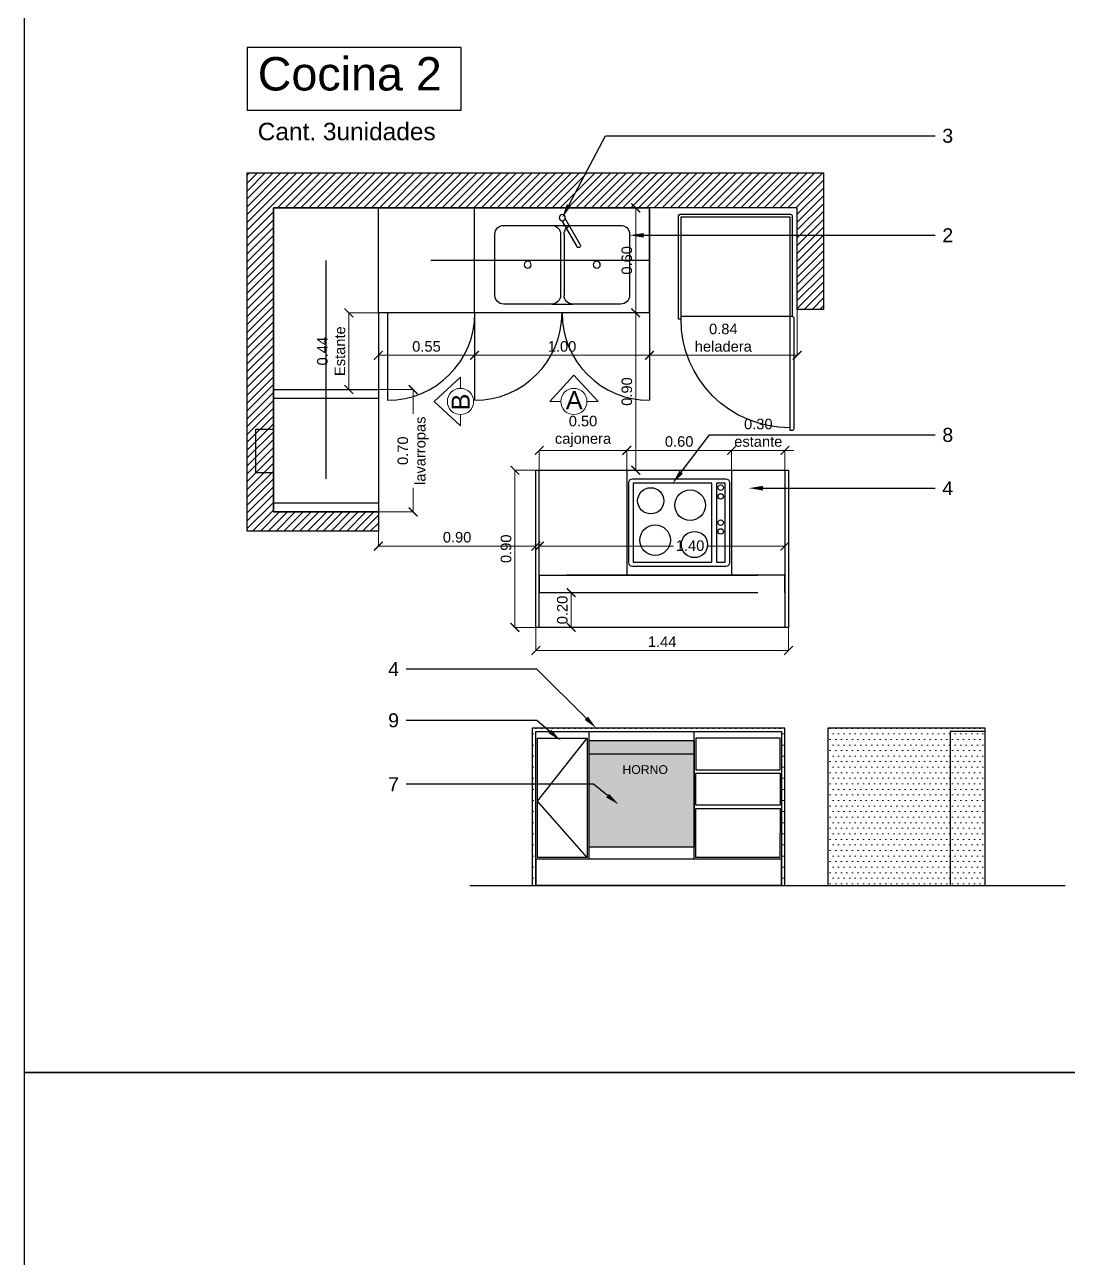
# Model space of a CAD drawing. Header units: metres. Extents: x 197.9 to 264.6, y -20.1 to 17.4.
# Drawn here: x 244.14 to 250.11, y -8.19 to -1.14 of the extents above; entities that cross this region are included whole.
import ezdxf
from ezdxf import colors
from ezdxf.entities.mleader import LeaderData, LeaderLine
from ezdxf.math import Vec2, Vec3

# ---------------------------------------------------------------- set-up
doc = ezdxf.new("R2010")
doc.units = ezdxf.units.M
doc.header["$LTSCALE"] = 10
doc.linetypes.add('e3II-arq-DET-11-planta-Nivel 2 a 6$0$HIDDEN2', pattern=[0.1875, 0.125, -0.0625])
for name, color, linetype in [('0.1', 1, 'Continuous'), ('0.2', 2, 'Continuous'), ('A-EQUIPAMIENTO', 251, 'Continuous'), ('A-EQUIPAMIENTO FIJO', 1, 'Continuous'), ('A-MUROS', 6, 'Continuous'), ('A-TEXTOS', 2, 'Continuous'), ('A_Proyeccion', 1, 'Continuous'), ('aberturas', 2, 'Continuous'), ('Textos', 2, 'Continuous')]:
    doc.layers.add(name, color=color, linetype=linetype)
for name, color, linetype, lineweight in [('A-COTAS', 1, 'Continuous', 5), ('A-RELLENOS', 251, 'Continuous', 5), ('FO-Hachuras dos pilares', 8, 'Continuous', 5)]:
    doc.layers.add(name, color=color, linetype=linetype, lineweight=lineweight)
doc.styles.add('ARIAL', font='arial.ttf')
doc.styles.get("Standard").update_dxf_attribs({"font": 'arial.ttf'})
doc.dimstyles.new('A2 1-1 m', dxfattribs={"dimtxt": 1, "dimasz": 1, "dimexe": 0, "dimexo": 0, "dimgap": 0.5, "dimtad": 1, "dimzin": 1, "dimdsep": 46, "dimtxsty": 'Standard', "dimblk": 'ARCHTICK', "dimcen": 1, "dimclrd": 256, "dimclre": 8, "dimclrt": 2, "dimazin": 2, "dimtfac": 1, "dimtix": 1, "dimtmove": 2, "dimatfit": 3, "dimfxl": 2.83, "dimtolj": 1, "dimtzin": 0, "dimlwd": -1, "dimlwe": 5, "dimarcsym": 0})

# ---------------------------------------------------------------- blocks, each defined once
blk = doc.blocks.new('A$C63204314')
for p, q in [((0.64, 0), (0.01, 0)), ((0, -0.01), (0, -0.5849)), ((0.65, -0.6), (0.65, -0.01)), ((0, -0.5849), (0.0143, -0.5849)), ((0.6357, -0.6), (0.65, -0.6))]:
    blk.add_line(p, q)
at = {"color": 1}
blk.add_line((0.0143, -0.5849), (0.6357, -0.5849), dxfattribs=at)
blk.add_lwpolyline([(0.6357, -0.6), (0.6357, -0.5857), (0.6357, -0.0143), (0.0143, -0.0143), (0.0143, -0.5849)])
blk.add_lwpolyline([(0.0143, -0.5849), (0.0143, -1.2349), (-0.0007, -1.2349, -0.414214), (-0.0107, -1.2249), (-0.0107, -0.5949, -0.414214), (-0.0007, -0.5849)], format="xyb", close=True)
for centre, start, end in [((0.01, -0.01), 90, 180), ((0.64, -0.01), 0, 90)]:
    blk.add_arc(centre, 0.01, start, end)
blk.add_arc((0.0143, -0.6), 0.6213, 270, 0, dxfattribs=at)
blk = doc.blocks.new('Cocelpl')
at = {"layer": 'A-EQUIPAMIENTO FIJO'}
blk.add_lwpolyline([(-0.5, -0.2675), (-0.5, 0.2675, -0.414214), (-0.48, 0.2875), (-0.02, 0.2875, -0.414214), (0, 0.2675), (0, -0.2675, -0.414214), (-0.02, -0.2875), (-0.48, -0.2875, -0.414214)], format="xyb", close=True, dxfattribs=at)
for points in [[(-0.475, 0.2625), (-0.475, -0.1875), (-0.025, -0.1875), (-0.025, 0.2625)], [(-0.475, -0.2125), (-0.475, -0.2625), (-0.025, -0.2625), (-0.025, -0.2125)]]:
    blk.add_lwpolyline(points, close=True, dxfattribs=at)
for centre, radius in [((-0.35, 0.1375), 0.0875), ((-0.125, 0.1625), 0.075), ((-0.15, -0.0625), 0.0875), ((-0.375, -0.0875), 0.075), ((-0.3, -0.2375), 0.0156), ((-0.25, -0.2375), 0.0156), ((-0.1, -0.2375), 0.0156), ((-0.05, -0.2375), 0.0156)]:
    blk.add_circle(centre, radius, dxfattribs=at)
blk = doc.blocks.new('_ArchTick')
at = {"color": 0, "linetype": 'ByBlock', "const_width": 0.15}
blk.add_lwpolyline([(-0.5, -0.5), (0.5, 0.5)], dxfattribs=at)
blk = doc.blocks.new('*D198')
at = {"layer": 'A-COTAS', "color": 8, "lineweight": 5, "transparency": 16777216}
for p, q in [((247.0618, -2.7876), (247.6332, -2.7876)), ((247.0618, -3.6875), (247.6332, -3.6875))]:
    blk.add_line(p, q, dxfattribs=at)
at = {"layer": 'A-COTAS', "transparency": 16777216}
blk.add_line((247.6332, -3.6875), (247.6332, -2.7876), dxfattribs=at)
at = {"layer": 'Defpoints', "color": 0, "transparency": 16777216}
for p in [(247.0618, -2.7876), (247.6332, -2.7876), (247.0618, -3.6875)]:
    blk.add_point(p, dxfattribs=at)
at = {"layer": 'A-COTAS', "transparency": 16777216, "xscale": 0.05, "yscale": 0.05, "zscale": 0.05}
for p, rotation in [((247.6332, -2.7876), 90), ((247.6332, -3.6875), 270)]:
    blk.add_blockref('_ArchTick', p, dxfattribs=dict(at, rotation=rotation))
at = {"layer": 'A-COTAS', "color": 2, "transparency": 16777216, "insert": (247.5825, -3.2376), "char_height": 0.06, "attachment_point": 5, "rotation": 90}
blk.add_mtext('\\A1;0.90', dxfattribs=at)
blk = doc.blocks.new('*D199')
at = {"layer": 'A-COTAS', "color": 8, "lineweight": 5, "transparency": 16777216}
for p, q in [((246.1615, -3.6875), (246.1615, -4.1216)), ((247.0618, -3.6875), (247.0618, -4.1216))]:
    blk.add_line(p, q, dxfattribs=at)
at = {"layer": 'A-COTAS', "transparency": 16777216}
blk.add_line((247.0618, -4.1216), (246.1615, -4.1216), dxfattribs=at)
at = {"layer": 'Defpoints', "color": 0, "transparency": 16777216}
for p in [(246.1615, -3.6875), (247.0618, -3.6875), (246.1615, -4.1216)]:
    blk.add_point(p, dxfattribs=at)
at = {"layer": 'A-COTAS', "transparency": 16777216, "xscale": 0.05, "yscale": 0.05, "zscale": 0.05, "rotation": 180}
blk.add_blockref('_ArchTick', (246.1615, -4.1216), dxfattribs=at)
at = {"layer": 'A-COTAS', "transparency": 16777216, "xscale": 0.05, "yscale": 0.05, "zscale": 0.05}
blk.add_blockref('_ArchTick', (247.0618, -4.1216), dxfattribs=at)
at = {"layer": 'A-COTAS', "color": 2, "transparency": 16777216, "insert": (246.6117, -4.071), "char_height": 0.06, "attachment_point": 5}
blk.add_mtext('\\A1;0.90', dxfattribs=at)
blk = doc.blocks.new('*D200')
at = {"layer": 'A-COTAS', "color": 8, "lineweight": 5, "transparency": 16777216}
for p, q in [((247.7117, -2.1876), (247.6332, -2.1876)), ((247.7117, -2.7876), (247.6332, -2.7876))]:
    blk.add_line(p, q, dxfattribs=at)
at = {"layer": 'A-COTAS', "transparency": 16777216}
blk.add_line((247.6332, -2.1876), (247.6332, -2.7876), dxfattribs=at)
at = {"layer": 'Defpoints', "color": 0, "transparency": 16777216}
for p in [(247.7117, -2.1876), (247.6332, -2.7876), (247.7117, -2.7876)]:
    blk.add_point(p, dxfattribs=at)
at = {"layer": 'A-COTAS', "transparency": 16777216, "xscale": 0.05, "yscale": 0.05, "zscale": 0.05}
for p, rotation in [((247.6332, -2.1876), 90), ((247.6332, -2.7876), 270)]:
    blk.add_blockref('_ArchTick', p, dxfattribs=dict(at, rotation=rotation))
at = {"layer": 'A-COTAS', "color": 2, "transparency": 16777216, "insert": (247.5825, -2.4876), "char_height": 0.06, "attachment_point": 5, "rotation": 90}
blk.add_mtext('\\A1;0.60', dxfattribs=at)
blk = doc.blocks.new('*D201')
at = {"layer": 'A-COTAS', "color": 8, "lineweight": 5, "transparency": 16777216}
for p, q in [((247.7117, -2.4876), (247.7117, -3.0306)), ((248.5564, -2.4876), (248.5564, -3.0306))]:
    blk.add_line(p, q, dxfattribs=at)
at = {"layer": 'A-COTAS', "transparency": 16777216}
blk.add_line((247.7117, -3.0306), (248.5564, -3.0306), dxfattribs=at)
at = {"layer": 'Defpoints', "color": 0, "transparency": 16777216}
for p in [(247.7117, -2.4876), (248.5564, -2.4876), (248.5564, -3.0306)]:
    blk.add_point(p, dxfattribs=at)
at = {"layer": 'A-COTAS', "transparency": 16777216, "xscale": 0.05, "yscale": 0.05, "zscale": 0.05, "rotation": 180}
blk.add_blockref('_ArchTick', (247.7117, -3.0306), dxfattribs=at)
at = {"layer": 'A-COTAS', "transparency": 16777216, "xscale": 0.05, "yscale": 0.05, "zscale": 0.05}
blk.add_blockref('_ArchTick', (248.5564, -3.0306), dxfattribs=at)
at = {"layer": 'A-COTAS', "color": 2, "transparency": 16777216, "insert": (248.1341, -2.93), "char_height": 0.06, "attachment_point": 5}
blk.add_mtext('\\A1;0.84\\Pheladera', dxfattribs=at)
blk = doc.blocks.new('Lpd')
at = {"linetype": 'Continuous'}
for p, q in [((-0.1024, 0.0899), (-0.0166, 0.2386)), ((0.0034, 0.227), (-0.0824, 0.0784)), ((-0.385, 0.15), (-0.385, -0.2)), ((-0.06, 0.2), (-0.335, 0.2)), ((0.06, 0.2), (-0.06, 0.2)), ((-0.01, 0.15), (-0.01, -0.2)), ((0.01, 0.15), (0.01, -0.2)), ((0.335, 0.2), (0.06, 0.2)), ((0.385, -0.2), (0.385, 0.15)), ((-0.335, -0.25), (-0.06, -0.25)), ((0.06, -0.25), (-0.06, -0.25)), ((0.06, -0.25), (0.335, -0.25))]:
    blk.add_line(p, q, dxfattribs=at)
blk.add_circle((0, 0.2442), 0.0173, dxfattribs=at)
for centre in [(-0.1975, -0.025), (0.1975, -0.025)]:
    blk.add_circle(centre, 0.02)
for centre, radius, start, end in [((-0.335, 0.15), 0.05, 90, 180), ((-0.06, 0.15), 0.05, 0, 90), ((0.06, 0.15), 0.05, 90, 180), ((0.335, 0.15), 0.05, 0, 90), ((-0.0924, 0.0842), 0.0116, 150, 330), ((-0.335, -0.2), 0.05, 180, 270), ((-0.06, -0.2), 0.05, 270, 0), ((0.06, -0.2), 0.05, 180, 270), ((0.335, -0.2), 0.05, 270, 0)]:
    blk.add_arc(centre, radius, start, end, dxfattribs=at)
blk = doc.blocks.new('*D192')
at = {"layer": 'A-COTAS', "color": 8, "lineweight": 5, "transparency": 16777216}
for p, q in [((247.0818, -3.6875), (247.0818, -3.5744)), ((247.5816, -3.6875), (247.5816, -3.5744))]:
    blk.add_line(p, q, dxfattribs=at)
at = {"layer": 'A-COTAS', "transparency": 16777216}
blk.add_line((247.0818, -3.5744), (247.5816, -3.5744), dxfattribs=at)
at = {"layer": 'Defpoints', "color": 0, "transparency": 16777216}
for p in [(247.5816, -3.5744), (247.0818, -3.6875), (247.5816, -3.6875)]:
    blk.add_point(p, dxfattribs=at)
at = {"layer": 'A-COTAS', "transparency": 16777216, "xscale": 0.05, "yscale": 0.05, "zscale": 0.05, "rotation": 180}
blk.add_blockref('_ArchTick', (247.0818, -3.5744), dxfattribs=at)
at = {"layer": 'A-COTAS', "transparency": 16777216, "xscale": 0.05, "yscale": 0.05, "zscale": 0.05}
blk.add_blockref('_ArchTick', (247.5816, -3.5744), dxfattribs=at)
at = {"layer": 'A-COTAS', "color": 2, "transparency": 16777216, "insert": (247.3317, -3.4654), "char_height": 0.06, "attachment_point": 5}
blk.add_mtext('\\A1;0.50\\Pcajonera', dxfattribs=at)
blk = doc.blocks.new('*D193')
at = {"layer": 'A-COTAS', "color": 8, "lineweight": 5, "transparency": 16777216}
for p, q in [((247.0818, -4.2875), (247.0818, -4.1216)), ((248.4864, -4.2875), (248.4864, -4.1216))]:
    blk.add_line(p, q, dxfattribs=at)
at = {"layer": 'A-COTAS', "transparency": 16777216}
for p, q in [((247.0818, -4.1216), (247.8491, -4.1216)), ((248.4864, -4.1216), (248.0391, -4.1216))]:
    blk.add_line(p, q, dxfattribs=at)
at = {"layer": 'Defpoints', "color": 0, "transparency": 16777216}
for p in [(248.4864, -4.1216), (247.0818, -4.2875), (248.4864, -4.2875)]:
    blk.add_point(p, dxfattribs=at)
at = {"layer": 'A-COTAS', "transparency": 16777216, "xscale": 0.05, "yscale": 0.05, "zscale": 0.05, "rotation": 180}
blk.add_blockref('_ArchTick', (247.0818, -4.1216), dxfattribs=at)
at = {"layer": 'A-COTAS', "transparency": 16777216, "xscale": 0.05, "yscale": 0.05, "zscale": 0.05}
blk.add_blockref('_ArchTick', (248.4864, -4.1216), dxfattribs=at)
at = {"layer": 'A-COTAS', "color": 2, "transparency": 16777216, "insert": (247.9441, -4.119), "char_height": 0.06, "attachment_point": 5}
blk.add_mtext('\\A1;1.40', dxfattribs=at)
blk = doc.blocks.new('*D194')
at = {"layer": 'A-COTAS', "transparency": 16777216}
for p, q in [((248.1816, -3.5744), (248.1316, -3.5744)), ((248.1816, -3.5744), (248.4864, -3.5744)), ((248.4864, -3.5744), (248.5364, -3.5744))]:
    blk.add_line(p, q, dxfattribs=at)
at = {"layer": 'A-COTAS', "color": 8, "lineweight": 5, "transparency": 16777216}
for p, q in [((248.1816, -3.6875), (248.1816, -3.5744)), ((248.4864, -3.6875), (248.4864, -3.5744))]:
    blk.add_line(p, q, dxfattribs=at)
at = {"layer": 'Defpoints', "color": 0, "transparency": 16777216}
for p in [(248.4864, -3.5744), (248.1816, -3.6875), (248.4864, -3.6875)]:
    blk.add_point(p, dxfattribs=at)
at = {"layer": 'A-COTAS', "transparency": 16777216, "xscale": 0.05, "yscale": 0.05, "zscale": 0.05}
blk.add_blockref('_ArchTick', (248.1816, -3.5744), dxfattribs=at)
at = {"layer": 'A-COTAS', "transparency": 16777216, "xscale": 0.05, "yscale": 0.05, "zscale": 0.05, "rotation": 180}
blk.add_blockref('_ArchTick', (248.4864, -3.5744), dxfattribs=at)
at = {"layer": 'A-COTAS', "color": 2, "transparency": 16777216, "insert": (248.334, -3.4737), "char_height": 0.06, "attachment_point": 5}
blk.add_mtext('\\A1;0.30\\Pestante', dxfattribs=at)
blk = doc.blocks.new('*D195')
at = {"layer": 'A-COTAS', "color": 8, "lineweight": 5, "transparency": 16777216}
for p, q in [((247.5816, -3.6875), (247.5816, -3.5744)), ((248.1816, -3.6875), (248.1816, -3.5744))]:
    blk.add_line(p, q, dxfattribs=at)
at = {"layer": 'A-COTAS', "transparency": 16777216}
blk.add_line((247.5816, -3.5744), (248.1816, -3.5744), dxfattribs=at)
at = {"layer": 'Defpoints', "color": 0, "transparency": 16777216}
for p in [(248.1816, -3.5744), (247.5816, -3.6875), (248.1816, -3.6875)]:
    blk.add_point(p, dxfattribs=at)
at = {"layer": 'A-COTAS', "transparency": 16777216, "xscale": 0.05, "yscale": 0.05, "zscale": 0.05, "rotation": 180}
blk.add_blockref('_ArchTick', (247.5816, -3.5744), dxfattribs=at)
at = {"layer": 'A-COTAS', "transparency": 16777216, "xscale": 0.05, "yscale": 0.05, "zscale": 0.05}
blk.add_blockref('_ArchTick', (248.1816, -3.5744), dxfattribs=at)
at = {"layer": 'A-COTAS', "color": 2, "transparency": 16777216, "insert": (247.8816, -3.5237), "char_height": 0.06, "attachment_point": 5}
blk.add_mtext('\\A1;0.60', dxfattribs=at)
blk = doc.blocks.new('*D202')
at = {"layer": 'A-COTAS', "color": 8, "lineweight": 5, "transparency": 16777216}
for p, q in [((246.1615, -3.2262), (246.36, -3.2262)), ((246.1615, -3.9262), (246.36, -3.9262))]:
    blk.add_line(p, q, dxfattribs=at)
at = {"layer": 'A-COTAS', "transparency": 16777216}
for p, q in [((246.36, -3.2262), (246.36, -3.3649)), ((246.36, -3.9262), (246.36, -3.7876))]:
    blk.add_line(p, q, dxfattribs=at)
at = {"layer": 'Defpoints', "color": 0, "transparency": 16777216}
for p in [(246.1615, -3.2262), (246.36, -3.2262), (246.1615, -3.9262)]:
    blk.add_point(p, dxfattribs=at)
at = {"layer": 'A-COTAS', "transparency": 16777216, "xscale": 0.05, "yscale": 0.05, "zscale": 0.05}
for p, rotation in [((246.36, -3.2262), 90), ((246.36, -3.9262), 270)]:
    blk.add_blockref('_ArchTick', p, dxfattribs=dict(at, rotation=rotation))
at = {"layer": 'A-COTAS', "color": 2, "transparency": 16777216, "insert": (246.36, -3.5762), "char_height": 0.06, "attachment_point": 5, "rotation": 90}
blk.add_mtext('\\A1;0.70\\Plavarropas', dxfattribs=at)
blk = doc.blocks.new('*D203')
at = {"layer": 'A-COTAS', "color": 8, "lineweight": 5, "transparency": 16777216}
for p, q in [((246.1615, -2.7876), (245.9925, -2.7876)), ((246.1615, -3.2262), (245.9925, -3.2262))]:
    blk.add_line(p, q, dxfattribs=at)
at = {"layer": 'A-COTAS', "transparency": 16777216}
blk.add_line((245.9925, -3.2262), (245.9925, -2.7876), dxfattribs=at)
at = {"layer": 'Defpoints', "color": 0, "transparency": 16777216}
for p in [(245.9925, -2.7876), (246.1615, -2.7876), (246.1615, -3.2262)]:
    blk.add_point(p, dxfattribs=at)
at = {"layer": 'A-COTAS', "transparency": 16777216, "xscale": 0.05, "yscale": 0.05, "zscale": 0.05}
for p, rotation in [((245.9925, -2.7876), 90), ((245.9925, -3.2262), 270)]:
    blk.add_blockref('_ArchTick', p, dxfattribs=dict(at, rotation=rotation))
at = {"layer": 'A-COTAS', "color": 2, "transparency": 16777216, "insert": (245.8919, -3.0069), "char_height": 0.06, "attachment_point": 5, "rotation": 90}
blk.add_mtext('\\A1;0.44\\PEstante', dxfattribs=at)
blk = doc.blocks.new('*D204')
at = {"layer": 'A-COTAS', "color": 8, "lineweight": 5, "transparency": 16777216}
for p, q in [((246.1615, -2.7876), (246.1615, -3.0306)), ((246.7117, -2.7876), (246.7117, -3.0306))]:
    blk.add_line(p, q, dxfattribs=at)
at = {"layer": 'A-COTAS', "transparency": 16777216}
blk.add_line((246.1615, -3.0306), (246.7117, -3.0306), dxfattribs=at)
at = {"layer": 'Defpoints', "color": 0, "transparency": 16777216}
for p in [(246.1615, -2.7876), (246.7117, -2.7876), (246.7117, -3.0306)]:
    blk.add_point(p, dxfattribs=at)
at = {"layer": 'A-COTAS', "transparency": 16777216, "xscale": 0.05, "yscale": 0.05, "zscale": 0.05, "rotation": 180}
blk.add_blockref('_ArchTick', (246.1615, -3.0306), dxfattribs=at)
at = {"layer": 'A-COTAS', "transparency": 16777216, "xscale": 0.05, "yscale": 0.05, "zscale": 0.05}
blk.add_blockref('_ArchTick', (246.7117, -3.0306), dxfattribs=at)
at = {"layer": 'A-COTAS', "color": 2, "transparency": 16777216, "insert": (246.4366, -2.98), "char_height": 0.06, "attachment_point": 5}
blk.add_mtext('\\A1;0.55', dxfattribs=at)
blk = doc.blocks.new('*D205')
at = {"layer": 'A-COTAS', "color": 8, "lineweight": 5, "transparency": 16777216}
for p, q in [((247.0818, -4.3875), (247.2641, -4.3875)), ((247.0818, -4.5862), (247.2641, -4.5862))]:
    blk.add_line(p, q, dxfattribs=at)
at = {"layer": 'A-COTAS', "transparency": 16777216}
blk.add_line((247.2641, -4.3875), (247.2641, -4.5862), dxfattribs=at)
at = {"layer": 'Defpoints', "color": 0, "transparency": 16777216}
for p in [(247.0818, -4.3875), (247.0818, -4.5862), (247.2641, -4.5862)]:
    blk.add_point(p, dxfattribs=at)
at = {"layer": 'A-COTAS', "transparency": 16777216, "xscale": 0.05, "yscale": 0.05, "zscale": 0.05}
for p, rotation in [((247.2641, -4.3875), 90), ((247.2641, -4.5862), 270)]:
    blk.add_blockref('_ArchTick', p, dxfattribs=dict(at, rotation=rotation))
at = {"layer": 'A-COTAS', "color": 2, "transparency": 16777216, "insert": (247.2135, -4.4869), "char_height": 0.06, "attachment_point": 5, "rotation": 90}
blk.add_mtext('\\A1;0.20', dxfattribs=at)
blk = doc.blocks.new('*D196')
at = {"layer": 'A-COTAS', "color": 8, "lineweight": 5, "transparency": 16777216}
for p, q in [((247.0618, -3.6875), (246.9424, -3.6875)), ((247.0618, -4.5862), (246.9424, -4.5862))]:
    blk.add_line(p, q, dxfattribs=at)
at = {"layer": 'A-COTAS', "transparency": 16777216}
blk.add_line((246.9424, -4.5862), (246.9424, -3.6875), dxfattribs=at)
at = {"layer": 'Defpoints', "color": 0, "transparency": 16777216}
for p in [(246.9424, -3.6875), (247.0618, -3.6875), (247.0618, -4.5862)]:
    blk.add_point(p, dxfattribs=at)
at = {"layer": 'A-COTAS', "transparency": 16777216, "xscale": 0.05, "yscale": 0.05, "zscale": 0.05}
for p, rotation in [((246.9424, -3.6875), 90), ((246.9424, -4.5862), 270)]:
    blk.add_blockref('_ArchTick', p, dxfattribs=dict(at, rotation=rotation))
at = {"layer": 'A-COTAS', "color": 2, "transparency": 16777216, "insert": (246.8918, -4.1369), "char_height": 0.06, "attachment_point": 5, "rotation": 90}
blk.add_mtext('\\A1;0.90', dxfattribs=at)
blk = doc.blocks.new('*D197')
at = {"layer": 'A-COTAS', "color": 8, "lineweight": 5, "transparency": 16777216}
for p, q in [((247.0618, -4.5862), (247.0618, -4.7184)), ((248.5064, -4.5862), (248.5064, -4.7184))]:
    blk.add_line(p, q, dxfattribs=at)
at = {"layer": 'A-COTAS', "transparency": 16777216}
blk.add_line((248.5064, -4.7184), (247.0618, -4.7184), dxfattribs=at)
at = {"layer": 'Defpoints', "color": 0, "transparency": 16777216}
for p in [(247.0618, -4.5862), (248.5064, -4.5862), (247.0618, -4.7184)]:
    blk.add_point(p, dxfattribs=at)
at = {"layer": 'A-COTAS', "transparency": 16777216, "xscale": 0.05, "yscale": 0.05, "zscale": 0.05, "rotation": 180}
blk.add_blockref('_ArchTick', (247.0618, -4.7184), dxfattribs=at)
at = {"layer": 'A-COTAS', "transparency": 16777216, "xscale": 0.05, "yscale": 0.05, "zscale": 0.05}
blk.add_blockref('_ArchTick', (248.5064, -4.7184), dxfattribs=at)
at = {"layer": 'A-COTAS', "color": 2, "transparency": 16777216, "insert": (247.7841, -4.6682), "char_height": 0.06, "attachment_point": 5}
blk.add_mtext('\\A1;1.44', dxfattribs=at)
blk = doc.blocks.new('*D206')
at = {"layer": 'A-COTAS', "color": 8, "lineweight": 5, "transparency": 16777216}
for p, q in [((246.7117, -2.7876), (246.7117, -3.0306)), ((247.7117, -2.7876), (247.7117, -3.0306))]:
    blk.add_line(p, q, dxfattribs=at)
at = {"layer": 'A-COTAS', "transparency": 16777216}
blk.add_line((246.7117, -3.0306), (247.7117, -3.0306), dxfattribs=at)
at = {"layer": 'Defpoints', "color": 0, "transparency": 16777216}
for p in [(246.7117, -2.7876), (247.7117, -2.7876), (247.7117, -3.0306)]:
    blk.add_point(p, dxfattribs=at)
at = {"layer": 'A-COTAS', "transparency": 16777216, "xscale": 0.05, "yscale": 0.05, "zscale": 0.05, "rotation": 180}
blk.add_blockref('_ArchTick', (246.7117, -3.0306), dxfattribs=at)
at = {"layer": 'A-COTAS', "transparency": 16777216, "xscale": 0.05, "yscale": 0.05, "zscale": 0.05}
blk.add_blockref('_ArchTick', (247.7117, -3.0306), dxfattribs=at)
at = {"layer": 'A-COTAS', "color": 2, "transparency": 16777216, "insert": (247.2117, -2.98), "char_height": 0.06, "attachment_point": 5}
blk.add_mtext('\\A1;1.00', dxfattribs=at)
blk = doc.blocks.new('A')
at = {"lineweight": 9}
blk.add_lwpolyline([(216.8131, 16.108), (216.8763, 16.108), (216.7381, 16.258), (216.5998, 16.108), (216.6631, 16.108)], dxfattribs=at)
blk.add_circle((216.7381, 16.108), 0.075, dxfattribs=at)
at = {"layer": 'A-TEXTOS', "insert": (216.6559, 16.1671), "char_height": 0.10318, "attachment_point": 1}
blk.add_mtext_dynamic_manual_height_columns('\\pxqr;A', width=0.132166, gutter_width=1, heights=[0], dxfattribs=at)
blk = doc.blocks.new('B')
at = {"lineweight": 9}
blk.add_lwpolyline([(217.189, 16.108), (217.2522, 16.108), (217.114, 16.258), (216.9757, 16.108), (217.039, 16.108)], dxfattribs=at)
blk.add_circle((217.114, 16.108), 0.075, dxfattribs=at)
at = {"layer": 'A-TEXTOS', "insert": (217.0268, 16.1586), "char_height": 0.10318, "attachment_point": 1}
blk.add_mtext_dynamic_manual_height_columns('\\pxqr;B', width=0.132166, gutter_width=1, heights=[0], dxfattribs=at)

msp = doc.modelspace()

# ---------------------------------------------------------------- hatches: boundary and pattern name
at = {"layer": 'A-RELLENOS', "transparency": 33554534}
h = msp.add_hatch(color=8, dxfattribs=at)
h.dxf.hatch_style = 1
h.paths.add_polyline_path([(247.9662, -5.8421), (247.3666, -5.8421), (247.3666, -5.2322), (247.9666, -5.2322)])
at = {"layer": 'FO-Hachuras dos pilares'}
h = msp.add_hatch(dxfattribs=at)
h.set_pattern_fill('ANSI31', color=253, scale=0.01)
h.set_pattern_definition([(45, (34.031762, -26.232363), (-0.0224506403, 0.0224506403), [])])
h.paths.add_polyline_path([(248.7064, -1.9876), (248.7064, -2.7676), (248.5564, -2.7676), (248.5564, -2.1876), (245.5615, -2.1876), (245.5615, -3.9262), (246.1615, -3.9262), (246.1615, -4.0362), (245.4115, -4.0362), (245.4115, -1.9876)])
h = msp.add_hatch(dxfattribs=at)
h.set_pattern_fill('DOTS', color=253, scale=0.02)
h.set_pattern_definition([(0, (0, -0.051937), (0.015875, 0.03175), [0, -0.03175])])
h.paths.add_polyline_path([(249.4309, -5.1822), (249.6309, -5.1822), (249.6309, -5.1622), (248.7309, -5.1622), (248.7309, -6.0622), (249.4309, -6.0622)])
h.paths.add_polyline_path([(249.6309, -5.1822), (249.4309, -5.1822), (249.4309, -6.0622), (249.6309, -6.0622)], flags=17)
h.paths.add_polyline_path([(248.4864, -5.1622), (247.0418, -5.1622), (247.0418, -6.0622), (247.0618, -6.0622), (247.0618, -5.1822), (248.4664, -5.1822), (248.4664, -6.0622), (248.4864, -6.0622)])

# ---------------------------------------------------------------- linework, layer by layer
for points in [[(244.139, -1.0086), (259.9286, -1.0086), (259.9286, -7.1323), (244.139, -7.1323)], [(244.139, -7.1323), (259.9286, -7.1323), (259.9286, -13.256), (244.139, -13.256)]]:
    msp.add_lwpolyline(points, close=True)
at = {"color": 2}
for points in [[(247.7117, -2.1876), (247.7117, -2.7876), (246.1615, -2.7876), (246.1615, -3.9262), (245.5615, -3.9262), (245.5615, -2.1876)], [(247.0618, -3.6875), (248.5064, -3.6875), (248.5064, -4.5862), (247.0618, -4.5862)]]:
    msp.add_lwpolyline(points, close=True, dxfattribs=at)
at = {"color": 3}
for points in [[(247.0618, -6.0622), (247.0618, -5.1822), (248.4664, -5.1822), (248.4664, -6.0622), (248.4864, -6.0622), (248.4864, -5.1622), (247.0418, -5.1622), (247.0418, -6.0622), (247.0618, -6.0622)], [(249.6309, -6.0622), (249.6309, -5.1622), (248.7309, -5.1622), (248.7309, -6.0622), (249.6309, -6.0622)]]:
    msp.add_lwpolyline(points, dxfattribs=at)
at = {"layer": '0.1'}
msp.add_lwpolyline([(247.0618, -5.9122), (247.0618, -6.0622), (248.4664, -6.0622), (248.4664, -5.9122)], close=True, dxfattribs=at)
msp.add_lwpolyline([(248.4664, -6.0622), (247.0618, -6.0622)], dxfattribs=at)
at = {"layer": '0.2'}
for points in [[(247.0718, -5.9022), (247.0718, -5.2192), (247.3562, -5.2192), (247.3562, -5.9022), (247.0718, -5.9022)], [(247.3666, -5.9122), (247.3666, -5.1822)], [(247.9666, -5.9122), (247.9666, -5.1822)], [(247.9762, -5.4207), (248.4583, -5.4207)], [(247.9762, -5.9022), (247.9762, -5.6222), (248.4583, -5.6222), (248.4568, -5.9022), (247.9746, -5.9022)]]:
    msp.add_lwpolyline(points, dxfattribs=at)
for points in [[(248.4583, -5.4007), (248.4583, -5.2192), (247.9762, -5.2192), (247.9762, -5.4007)], [(247.9762, -5.6022), (247.9762, -5.4207), (248.4583, -5.4207), (248.4583, -5.6022)]]:
    msp.add_lwpolyline(points, close=True, dxfattribs=at)
at = {"layer": 'A-MUROS', "color": 4}
for points in [[(248.7064, -1.9876), (248.7064, -2.7676), (248.5564, -2.7676), (248.5564, -2.1876), (245.5615, -2.1876), (245.5615, -3.9262), (246.1615, -3.9262), (246.1615, -4.0362), (245.4115, -4.0362), (245.4115, -1.9876), (248.7064, -1.9876)], [(246.6851, -6.0622), (250.0895, -6.0622)]]:
    msp.add_lwpolyline(points, dxfattribs=at)
at = {"layer": 'A_Proyeccion', "linetype": 'e3II-arq-DET-11-planta-Nivel 2 a 6$0$HIDDEN2'}
for points in [[(247.7117, -2.1876), (247.7117, -2.4876), (245.8615, -2.4876), (245.8615, -3.9262), (245.5615, -3.9262), (245.5615, -2.1876)], [(246.1615, -3.8762), (245.5615, -3.8762), (245.5615, -3.2762), (246.1615, -3.2762)], [(247.0818, -3.6875), (248.4864, -3.6875), (248.4864, -4.5862), (247.0818, -4.5862)], [(247.0818, -4.2875), (247.0818, -4.3875), (248.4864, -4.3875), (248.4864, -4.2875), (247.0818, -4.2875)]]:
    msp.add_lwpolyline(points, close=True, dxfattribs=at)
for points in [[(246.1615, -2.7876), (246.1615, -2.1876)], [(246.7117, -2.7876), (246.7117, -2.1876)], [(247.7117, -2.7876), (247.7117, -2.1876)], [(246.2139, -2.7876), (246.2139, -3.2876)], [(246.7117, -2.7876), (246.7117, -3.2876)], [(246.7117, -2.7876), (246.7117, -3.2876)], [(247.7117, -2.7876), (247.7117, -3.2876)], [(245.5615, -3.2262), (246.1615, -3.2262)], [(245.5615, -3.7032), (245.4615, -3.7032), (245.4615, -3.4532), (245.5615, -3.4532)], [(247.5816, -3.6875), (247.5816, -4.2875)], [(248.1816, -3.6875), (248.1816, -4.2875)], [(247.0818, -4.2875), (248.4864, -4.2875)], [(247.3562, -5.9022), (247.0718, -5.5807), (247.3562, -5.2192)], [(249.6309, -5.1822), (249.4309, -5.1822), (249.4309, -6.0622)]]:
    msp.add_lwpolyline(points, dxfattribs=at)
for centre, start, end in [((246.2139, -2.7876), 270, 360), ((246.7117, -2.7876), 270, 360), ((247.7117, -2.7876), 180, 270)]:
    msp.add_arc(centre, 0.5, start, end, dxfattribs=at)
at = {"layer": 'aberturas'}
msp.add_line((247.9666, -5.3122), (247.3666, -5.3122), dxfattribs=at)
msp.add_lwpolyline([(247.9666, -5.8422), (247.3666, -5.8422), (247.3662, -5.2322), (247.9666, -5.2322)], close=True, dxfattribs=at)
at = {"layer": 'Textos'}
msp.add_lwpolyline([(245.4115, -1.2711), (245.4115, -1.6289), (246.6356, -1.6289), (246.6356, -1.2711)], close=True, dxfattribs=at)

# ---------------------------------------------------------------- block references
for name, p, rotation in [('B', (262.7392, -220.4085), 89.99999999999999), ('A', (30.5414, -19.4025), 2.190390210773053e-06)]:
    msp.add_blockref(name, p, dxfattribs=dict(rotation=rotation))
at = {"layer": 'A-EQUIPAMIENTO', "xscale": -1, "rotation": 359.9866712477867}
msp.add_blockref('A$C63204314', (248.528, -2.224), dxfattribs=at)
at = {"layer": 'A-EQUIPAMIENTO FIJO', "transparency": 33554687, "xscale": -1}
msp.add_blockref('Lpd', (247.2131, -2.4876), dxfattribs=at)
at = {"layer": 'A-EQUIPAMIENTO FIJO', "transparency": 33554687, "rotation": 89.99999999999999}
msp.add_blockref('Cocelpl', (247.8816, -3.7375), dxfattribs=at)

# ---------------------------------------------------------------- texts
at = {"layer": 'A-TEXTOS', "insert": (247.8173, -5.3744), "char_height": 0.05, "attachment_point": 3}
msp.add_mtext_dynamic_manual_height_columns('\\pxqr;HORNO', width=0.410359, gutter_width=1, heights=[0], dxfattribs=at)
at = {"layer": 'Textos', "attachment_point": 1}
for s, width, insert, char_height in [('Cocina 2', 1.170445, (245.4718, -1.3253), 0.19086), ('Cant. 3unidades', 1.432214, (245.4718, -1.7007), 0.1)]:
    msp.add_mtext_dynamic_manual_height_columns(s, width=width, gutter_width=29.8224, heights=[0], dxfattribs=dict(at, insert=insert, char_height=char_height))

# ---------------------------------------------------------------- dimensions: what is measured, and where the dimension line sits
at = {"layer": 'A-COTAS'}
for base, p1, p2, override, picture, middle in [((247.6332, -2.7876), (247.7117, -2.1876), (247.7117, -2.7876), {"dimtxt": 0.06, "dimasz": 0.05, "dimgap": 0.02}, '*D200', (247.5825, -2.4876)), ((247.6332, -2.7876), (247.0618, -3.6875), (247.0618, -2.7876), {"dimtxt": 0.06, "dimasz": 0.05, "dimgap": 0.02}, '*D198', (247.5825, -3.2376)), ((246.9424, -3.6875), (247.0618, -4.5862), (247.0618, -3.6875), {"dimscale": 1, "dimtxt": 0.06, "dimasz": 0.05, "dimgap": 0.02, "dimtix": 1, "dimtofl": 1, "dimtmove": 2, "dimatfit": 3}, '*D196', (246.8918, -4.1369)), ((247.2641, -4.5862), (247.0818, -4.3875), (247.0818, -4.5862), {"dimtxt": 0.06, "dimasz": 0.05, "dimgap": 0.02}, '*D205', (247.2135, -4.4869))]:
    dim = msp.add_linear_dim(base=base, p1=p1, p2=p2, angle=90, dimstyle='A2 1-1 m', override=override, dxfattribs=at)
    dim.commit()
    dim.dimension.update_dxf_attribs({"geometry": picture, "text_midpoint": middle})
for base, p1, p2, text, override, picture, middle in [((248.5564, -3.0306), (247.7117, -2.4876), (248.5564, -2.4876), '<>\\Pheladera', {"dimscale": 1, "dimtxt": 0.06, "dimasz": 0.05, "dimgap": 0.02, "dimtix": 1, "dimtofl": 1, "dimtmove": 2, "dimatfit": 3}, '*D201', (248.1341, -2.93)), ((247.5816, -3.5744), (247.0818, -3.6875), (247.5816, -3.6875), '<>\\Pcajonera', {"dimtxt": 0.06, "dimasz": 0.05, "dimgap": 0.02}, '*D192', (247.3317, -3.4654)), ((248.4864, -3.5744), (248.1816, -3.6875), (248.4864, -3.6875), '<>\\Pestante', {"dimtxt": 0.06, "dimasz": 0.05, "dimgap": 0.02}, '*D194', (248.334, -3.4737))]:
    dim = msp.add_linear_dim(base=base, p1=p1, p2=p2, text=text, dimstyle='A2 1-1 m', override=override, dxfattribs=at)
    dim.commit()
    dim.dimension.update_dxf_attribs({"geometry": picture, "text_midpoint": middle})
dim = msp.add_linear_dim(base=(245.9925, -2.7876), p1=(246.1615, -3.2262), p2=(246.1615, -2.7876), angle=90, text='<>\\PEstante', dimstyle='A2 1-1 m', override={"dimscale": 1, "dimtxt": 0.06, "dimasz": 0.05, "dimgap": 0.02, "dimtix": 1, "dimtofl": 1, "dimtmove": 2, "dimatfit": 3}, dxfattribs=at)
dim.commit()
dim.dimension.update_dxf_attribs({"geometry": '*D203', "text_midpoint": (245.8919, -3.0069)})
for base, p1, p2, override, picture, middle in [((246.7117, -3.0306), (246.1615, -2.7876), (246.7117, -2.7876), {"dimtxt": 0.06, "dimasz": 0.05, "dimgap": 0.02}, '*D204', (246.4366, -2.98)), ((247.7117, -3.0306), (246.7117, -2.7876), (247.7117, -2.7876), {"dimscale": 1, "dimtxt": 0.06, "dimasz": 0.05, "dimgap": 0.02, "dimtix": 1, "dimtofl": 1, "dimtmove": 2, "dimatfit": 3}, '*D206', (247.2117, -2.98)), ((248.1816, -3.5744), (247.5816, -3.6875), (248.1816, -3.6875), {"dimtxt": 0.06, "dimasz": 0.05, "dimgap": 0.02}, '*D195', (247.8816, -3.5237)), ((246.1615, -4.1216), (247.0618, -3.6875), (246.1615, -3.6875), {"dimscale": 1, "dimtxt": 0.06, "dimasz": 0.05, "dimgap": 0.02, "dimtix": 1, "dimtofl": 1, "dimtmove": 2, "dimatfit": 3}, '*D199', (246.6117, -4.071)), ((247.0618, -4.7184), (248.5064, -4.5862), (247.0618, -4.5862), {"dimscale": 1, "dimtxt": 0.06, "dimasz": 0.05, "dimgap": 0.02, "dimtix": 1, "dimtofl": 1, "dimtmove": 2, "dimatfit": 3}, '*D197', (247.7841, -4.6682))]:
    dim = msp.add_linear_dim(base=base, p1=p1, p2=p2, dimstyle='A2 1-1 m', override=override, dxfattribs=at)
    dim.commit()
    dim.dimension.update_dxf_attribs({"geometry": picture, "text_midpoint": middle})
dim = msp.add_linear_dim(base=(246.36, -3.2262), p1=(246.1615, -3.9262), p2=(246.1615, -3.2262), angle=90, text='<>\\Plavarropas', dimstyle='A2 1-1 m', override={"dimtxt": 0.06, "dimasz": 0.05, "dimgap": 0.02}, dxfattribs=at)
dim.commit()
dim.dimension.update_dxf_attribs({"geometry": '*D202', "text_midpoint": (246.36, -3.5762), "dimtype": 160})
dim = msp.add_linear_dim(base=(248.4864, -4.1216), p1=(247.0818, -4.2875), p2=(248.4864, -4.2875), dimstyle='A2 1-1 m', override={"dimtxt": 0.06, "dimasz": 0.05, "dimgap": 0.02}, dxfattribs=at)
dim.commit()
dim.dimension.update_dxf_attribs({"geometry": '*D193', "text_midpoint": (247.9441, -4.119), "dimtype": 160})

# ---------------------------------------------------------------- leaders
at = {"layer": 'A-TEXTOS'}
ml = msp.add_multileader_mtext('Standard', dxfattribs=at)
ml.set_content('3', color=256, style='ARIAL')
ml.set_leader_properties(color=1)
ml.build(insert=Vec2(0, 0))
ml.multileader.update_dxf_attribs({"has_text_frame": 1, "arrow_head_size": 0.08, "scale": 0.02})
ctx = ml.context
ctx.base_point, ctx.scale, ctx.char_height, ctx.arrow_head_size, ctx.landing_gap_size, ctx.plane_origin = Vec3(249.3463, -1.7758), 0.02, 0.08, 0.08, 0.04, Vec3(247.6083, -1.7758)
notes = []
notes.append((ctx, [(0, (1, 1, 0), (247.4605, -1.7758), (1, 0), 1.8858, [(0, [(247.2132, -2.2435)], 0, [])])]))
ctx.mtext.insert, ctx.mtext.flow_direction = Vec3(249.3863, -1.735), 5
ml = msp.add_multileader_mtext('Standard', dxfattribs=at)
ml.set_content('2', color=256, style='ARIAL')
ml.set_leader_properties(color=1)
ml.build(insert=Vec2(0, 0))
ml.multileader.update_dxf_attribs({"has_text_frame": 1, "arrow_head_size": 0.08, "scale": 0.02})
ctx = ml.context
ctx.base_point, ctx.scale, ctx.char_height, ctx.arrow_head_size, ctx.landing_gap_size, ctx.plane_origin = Vec3(249.3463, -2.3442), 0.02, 0.08, 0.08, 0.04, Vec3(247.6083, -2.3442)
notes.append((ctx, [(0, (1, 1, 0), (249.1863, -2.3442), (1, 0), 0.16, [(0, [(247.5982, -2.3442)], 0, [])])]))
ctx.mtext.insert, ctx.mtext.flow_direction = Vec3(249.3863, -2.3042), 5
ml = msp.add_multileader_mtext('Standard', dxfattribs=at)
ml.set_content('8', color=256, style='ARIAL')
ml.set_leader_properties(color=1)
ml.build(insert=Vec2(0, 0))
ml.multileader.update_dxf_attribs({"has_text_frame": 1, "arrow_head_size": 0.08, "scale": 0.02})
ctx = ml.context
ctx.base_point, ctx.scale, ctx.char_height, ctx.arrow_head_size, ctx.landing_gap_size, ctx.plane_origin = Vec3(249.3463, -3.4861), 0.02, 0.08, 0.08, 0.04, Vec3(247.6083, -3.4861)
notes.append((ctx, [(0, (1, 1, 0), (248.0552, -3.4861), (1, 0), 1.2911, [(0, [(247.8441, -3.7625)], 0, [])])]))
ctx.mtext.insert, ctx.mtext.flow_direction = Vec3(249.3863, -3.4454), 5
ml = msp.add_multileader_mtext('Standard', dxfattribs=at)
ml.set_content('4', color=256, style='ARIAL')
ml.set_leader_properties(color=1)
ml.build(insert=Vec2(0, 0))
ml.multileader.update_dxf_attribs({"has_text_frame": 1, "arrow_head_size": 0.08, "scale": 0.02})
ctx = ml.context
ctx.base_point, ctx.scale, ctx.char_height, ctx.arrow_head_size, ctx.landing_gap_size, ctx.plane_origin = Vec3(249.3463, -3.7902), 0.02, 0.08, 0.08, 0.04, Vec3(247.6083, -3.7902)
notes.append((ctx, [(0, (1, 1, 0), (249.1863, -3.7902), (1, 0), 0.16, [(0, [(248.2808, -3.7902)], 0, [])])]))
ctx.mtext.insert, ctx.mtext.flow_direction = Vec3(249.3863, -3.7502), 5
ml = msp.add_multileader_mtext('Standard', dxfattribs=at)
ml.set_content('4', color=256, style='ARIAL')
ml.set_leader_properties(color=1)
ml.build(insert=Vec2(0, 0))
ml.multileader.update_dxf_attribs({"has_text_frame": 1, "arrow_head_size": 0.08, "scale": 0.02})
ctx = ml.context
ctx.base_point, ctx.scale, ctx.char_height, ctx.arrow_head_size, ctx.landing_gap_size, ctx.plane_origin = Vec3(246.1842, -4.8249), 0.02, 0.08, 0.08, 0.04, Vec3(246.9204, -4.415)
ctx.text_align_type = 2
notes.append((ctx, [(0, (1, 1, 0), (247.0682, -4.8249), (-1, 0), 0.7486, [(0, [(247.4073, -5.1622)], 0, [])])]))
ctx.mtext.insert, ctx.mtext.alignment, ctx.mtext.flow_direction = Vec3(246.2796, -4.7849), 3, 5
ml = msp.add_multileader_mtext('Standard', dxfattribs=at)
ml.set_content('9', color=256, style='ARIAL')
ml.set_leader_properties(color=1)
ml.build(insert=Vec2(0, 0))
ml.multileader.update_dxf_attribs({"has_text_frame": 1, "arrow_head_size": 0.08, "scale": 0.02})
ctx = ml.context
ctx.base_point, ctx.scale, ctx.char_height, ctx.arrow_head_size, ctx.landing_gap_size, ctx.plane_origin = Vec3(246.187, -5.1181), 0.02, 0.08, 0.08, 0.04, Vec3(246.9204, -4.7083)
ctx.text_align_type = 2
notes.append((ctx, [(0, (1, 1, 0), (247.0682, -5.1181), (-1, 0), 0.7486, [(0, [(247.2036, -5.2336)], 0, [])])]))
ctx.mtext.insert, ctx.mtext.alignment, ctx.mtext.flow_direction = Vec3(246.2796, -5.0775), 3, 5
ml = msp.add_multileader_mtext('Standard', dxfattribs=at)
ml.set_content('7', color=256, style='ARIAL')
ml.set_leader_properties(color=1)
ml.build(insert=Vec2(0, 0))
ml.multileader.update_dxf_attribs({"has_text_frame": 1, "arrow_head_size": 0.08, "scale": 0.02})
ctx = ml.context
ctx.base_point, ctx.scale, ctx.char_height, ctx.arrow_head_size, ctx.landing_gap_size, ctx.plane_origin = Vec3(246.1878, -5.483), 0.02, 0.08, 0.08, 0.04, Vec3(246.9204, -5.0731)
ctx.text_align_type = 2
notes.append((ctx, [(0, (1, 1, 0), (247.391, -5.483), (-1, 0), 1.0714, [(0, [(247.535, -5.5984)], 0, [])])]))
ctx.mtext.insert, ctx.mtext.alignment, ctx.mtext.flow_direction = Vec3(246.2796, -5.443), 3, 5
for ctx, leaders in notes:
    for number, flags, end, landing, length, lines in leaders:
        leader = LeaderData()
        leader.index, (leader.has_last_leader_line, leader.has_dogleg_vector, leader.attachment_direction) = number, flags
        leader.last_leader_point, leader.dogleg_vector, leader.dogleg_length = Vec3(end), Vec3(landing), length
        for number, points, colour, breaks in lines:
            line = LeaderLine()
            line.index, line.vertices, line.color, line.breaks = number, Vec3.list(points), colors.encode_raw_color(colour), breaks
            leader.lines.append(line)
        ctx.leaders.append(leader)

doc.saveas('drawing.dxf')
